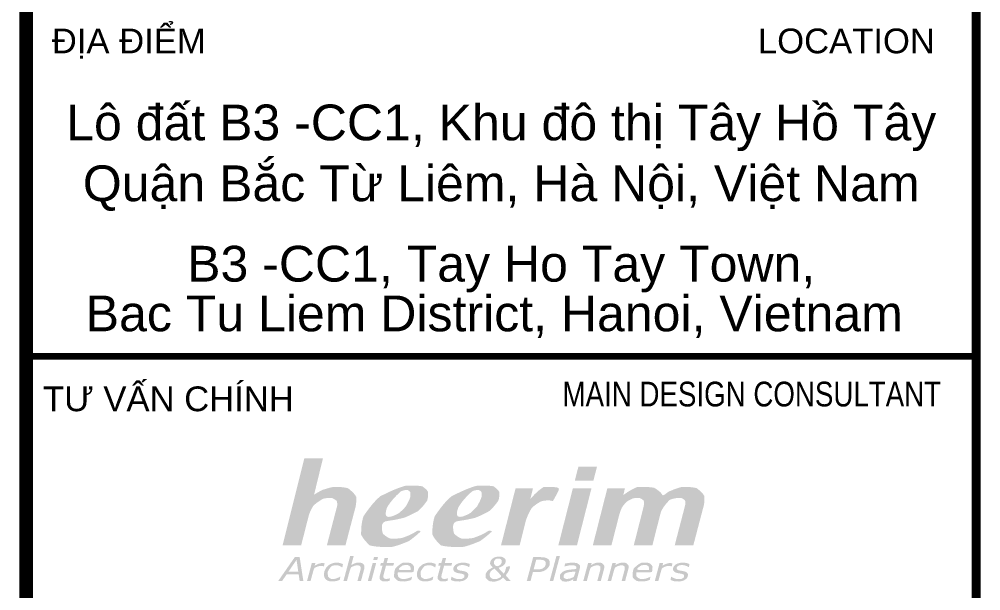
# Model space of a CAD drawing. Header units: millimetres. Extents: x -70 to 1, y -8 to 553.
# Drawn here: x -69.5 to 0.3, y 159.5 to 201 of the extents above; entities that cross this region are included whole.
import ezdxf
from ezdxf.enums import TextEntityAlignment as Align

# ---------------------------------------------------------------- set-up
doc = ezdxf.new("R2010")
doc.units = ezdxf.units.MM
doc.header["$MEASUREMENT"] = 0
for name, color, linetype in [('AA-BORD-TEXT', 3, 'Continuous'), ('TABLE', 9, 'Continuous'), ('vn_text', 1, 'Continuous')]:
    doc.layers.add(name, color=color, linetype=linetype)
doc.layers.add('Doul-form', color=8, linetype='Continuous', lineweight=13)
doc.styles.add('arial', font='arial.ttf')

# ---------------------------------------------------------------- blocks, each defined once
blk = doc.blocks.new('heerim logo')
at = {"layer": 'TABLE'}
h = blk.add_hatch(color=7, dxfattribs=at)
edge = h.paths.add_edge_path()
edge.add_spline(control_points=[(7.752, 12.985), (7.752, 12.985), (7.752, 12.985), (7.658, 12.636), (7.658, 12.636), (7.023, 10.218), (7.023, 10.218), (7.023, 10.218), (5.673, 10.218), (5.673, 10.218), (5.673, 10.218), (6.314, 12.683), (6.314, 12.683), (6.389, 12.949), (6.428, 13.12), (6.432, 13.197), (6.432, 13.336), (6.379, 13.449), (6.272, 13.534), (6.165, 13.618), (6.022, 13.66), (5.838, 13.66), (5.606, 13.66), (5.383, 13.595), (5.172, 13.466), (4.893, 13.294), (4.682, 13.081), (4.537, 12.831), (4.459, 12.695), (4.355, 12.37), (4.225, 11.859), (4.225, 11.859), (3.806, 10.218), (3.806, 10.218), (3.806, 10.218), (2.457, 10.218), (2.457, 10.218), (2.457, 10.218), (4.036, 16.535), (4.036, 16.535), (4.036, 16.535), (5.387, 16.535), (5.387, 16.535), (5.387, 16.535), (4.744, 13.898), (4.744, 13.898), (5.054, 14.095), (5.342, 14.238), (5.612, 14.325), (5.88, 14.414), (6.167, 14.459), (6.475, 14.459), (6.887, 14.459), (7.213, 14.36), (7.452, 14.167), (7.691, 13.975), (7.812, 13.719), (7.812, 13.406), (7.803, 13.242), (7.752, 12.985)], knot_values=[0, 0, 0, 0, 0.00005, 0.0001, 1, 1, 1, 2, 2, 2, 3, 3, 3, 4, 4, 4, 5, 5, 5, 6, 6, 6, 7, 7, 7, 8, 8, 8, 9, 9, 9, 10, 10, 10, 11, 11, 11, 12, 12, 12, 13, 13, 13, 14, 14, 14, 15, 15, 15, 16, 16, 16, 17, 17, 17, 18, 18, 18, 19, 19, 19, 19], degree=3, periodic=0)
h = blk.add_hatch(color=7, dxfattribs=at)
edge = h.paths.add_edge_path()
edge.add_spline(control_points=[(23.938, 15.934), (23.938, 15.934), (23.938, 15.934), (23.938, 15.934), (23.938, 15.934), (25.288, 15.934), (25.288, 15.934), (25.288, 15.934), (25.03, 14.917), (25.03, 14.917), (25.03, 14.917), (23.678, 14.917), (23.678, 14.917), (23.678, 14.917), (23.938, 15.934)], knot_values=[0, 0, 0, 0, 0.00005, 0.0001, 1, 1, 1, 2, 2, 2, 3, 3, 3, 4, 4, 4, 4], degree=3, periodic=0)
edge = h.paths.add_edge_path()
edge.add_spline(control_points=[(23.537, 14.358), (23.537, 14.358), (23.537, 14.358), (23.537, 14.358), (23.537, 14.358), (24.887, 14.358), (24.887, 14.358), (24.887, 14.358), (23.834, 10.218), (23.834, 10.218), (23.834, 10.218), (22.483, 10.218), (22.483, 10.218), (22.483, 10.218), (23.537, 14.358)], knot_values=[0, 0, 0, 0, 0.00005, 0.0001, 1, 1, 1, 2, 2, 2, 3, 3, 3, 4, 4, 4, 4], degree=3, periodic=0)
h = blk.add_hatch(color=90, dxfattribs=at)
edge = h.paths.add_edge_path(flags=16)
edge.add_spline(control_points=[(10.045, 12.977), (10.045, 12.977), (10.045, 12.977), (9.77, 12.214), (10.104, 12.254), (10.364, 12.31), (10.548, 12.379), (10.731, 12.449), (10.913, 12.561), (11.089, 12.715), (11.266, 12.869), (11.418, 13.064), (11.549, 13.3), (11.677, 13.534), (11.742, 13.753), (11.742, 13.958), (11.742, 14.045), (11.712, 14.114), (11.653, 14.162), (11.595, 14.213), (11.52, 14.238), (11.429, 14.238), (11.245, 14.238), (11.041, 14.133), (10.812, 13.925), (10.394, 13.545), (10.045, 12.977)], knot_values=[0, 0, 0, 0, 0.00005, 0.0001, 1, 1, 1, 2, 2, 2, 3, 3, 3, 4, 4, 4, 5, 5, 5, 6, 6, 6, 7, 7, 7, 8, 8, 8, 8], degree=3, periodic=0)
edge = h.paths.add_edge_path()
edge.add_spline(control_points=[(8.767, 10.216), (8.767, 10.216), (8.767, 10.216), (8.526, 10.464), (8.284, 10.715), (8.161, 11.001), (8.161, 11.329), (8.161, 11.841), (8.342, 12.351), (8.705, 12.864), (9.066, 13.377), (9.56, 13.786), (10.183, 14.094), (10.806, 14.403), (11.434, 14.557), (12.062, 14.557), (12.38, 14.557), (12.62, 14.495), (12.785, 14.37), (12.948, 14.246), (13.028, 14.088), (13.028, 13.898), (13.028, 13.67), (12.949, 13.449), (12.789, 13.233), (12.569, 12.939), (12.292, 12.704), (11.958, 12.525), (11.623, 12.344), (11.248, 12.209), (10.835, 12.114), (10.558, 12.053), (10.185, 12.005), (9.718, 11.974), (9.684, 11.771), (9.667, 11.604), (9.667, 11.473), (9.667, 11.238), (9.75, 11.05), (9.914, 10.909), (10.081, 10.768), (10.301, 10.698), (10.58, 10.698), (10.845, 10.698), (11.112, 10.745), (11.381, 10.839), (11.649, 10.934), (11.96, 11.099), (12.313, 11.335), (12.313, 11.335), (12.482, 11.218), (12.482, 11.218), (12.047, 10.811), (11.623, 10.521), (11.209, 10.35), (10.797, 10.176), (10.339, 10.089), (9.839, 10.089), (9.206, 10.089), (8.767, 10.216)], knot_values=[0, 0, 0, 0, 0.00005, 0.0001, 1, 1, 1, 2, 2, 2, 3, 3, 3, 4, 4, 4, 5, 5, 5, 6, 6, 6, 7, 7, 7, 8, 8, 8, 9, 9, 9, 10, 10, 10, 11, 11, 11, 12, 12, 12, 13, 13, 13, 14, 14, 14, 15, 15, 15, 16, 16, 16, 17, 17, 17, 18, 18, 18, 19, 19, 19, 19], degree=3, periodic=0)
h = blk.add_hatch(color=90, dxfattribs=at)
edge = h.paths.add_edge_path(flags=16)
edge.add_spline(control_points=[(15.219, 12.977), (15.219, 12.977), (15.219, 12.977), (14.941, 12.214), (15.274, 12.254), (15.535, 12.31), (15.72, 12.379), (15.904, 12.449), (16.085, 12.561), (16.261, 12.715), (16.438, 12.869), (16.592, 13.064), (16.72, 13.3), (16.85, 13.534), (16.914, 13.753), (16.914, 13.958), (16.914, 14.045), (16.886, 14.114), (16.826, 14.162), (16.766, 14.213), (16.692, 14.238), (16.6, 14.238), (16.418, 14.238), (16.214, 14.133), (15.984, 13.925), (15.567, 13.545), (15.219, 12.977)], knot_values=[0, 0, 0, 0, 0.00005, 0.0001, 1, 1, 1, 2, 2, 2, 3, 3, 3, 4, 4, 4, 5, 5, 5, 6, 6, 6, 7, 7, 7, 8, 8, 8, 8], degree=3, periodic=0)
edge = h.paths.add_edge_path()
edge.add_spline(control_points=[(13.94, 10.216), (13.94, 10.216), (13.94, 10.216), (13.698, 10.464), (13.455, 10.715), (13.333, 11.001), (13.333, 11.329), (13.333, 11.841), (13.515, 12.351), (13.877, 12.864), (14.238, 13.377), (14.731, 13.786), (15.355, 14.094), (15.978, 14.403), (16.605, 14.557), (17.234, 14.557), (17.553, 14.557), (17.793, 14.495), (17.956, 14.37), (18.119, 14.246), (18.2, 14.088), (18.2, 13.898), (18.2, 13.67), (18.121, 13.449), (17.962, 13.233), (17.741, 12.939), (17.464, 12.704), (17.13, 12.525), (16.796, 12.344), (16.42, 12.209), (16.008, 12.114), (15.73, 12.053), (15.356, 12.005), (14.89, 11.974), (14.856, 11.771), (14.838, 11.604), (14.838, 11.473), (14.838, 11.238), (14.922, 11.05), (15.087, 10.909), (15.252, 10.768), (15.473, 10.698), (15.751, 10.698), (16.018, 10.698), (16.284, 10.745), (16.553, 10.839), (16.82, 10.934), (17.131, 11.099), (17.485, 11.335), (17.485, 11.335), (17.655, 11.218), (17.655, 11.218), (17.218, 10.811), (16.793, 10.521), (16.381, 10.35), (15.967, 10.176), (15.511, 10.089), (15.01, 10.089), (14.378, 10.089), (13.94, 10.216)], knot_values=[0, 0, 0, 0, 0.00005, 0.0001, 1, 1, 1, 2, 2, 2, 3, 3, 3, 4, 4, 4, 5, 5, 5, 6, 6, 6, 7, 7, 7, 8, 8, 8, 9, 9, 9, 10, 10, 10, 11, 11, 11, 12, 12, 12, 13, 13, 13, 14, 14, 14, 15, 15, 15, 16, 16, 16, 17, 17, 17, 18, 18, 18, 19, 19, 19, 19], degree=3, periodic=0)
h = blk.add_hatch(color=7, dxfattribs=at)
edge = h.paths.add_edge_path()
edge.add_spline(control_points=[(19.375, 14.358), (19.375, 14.358), (19.375, 14.358), (19.375, 14.358), (19.375, 14.358), (20.638, 14.358), (20.638, 14.358), (20.638, 14.358), (20.443, 13.572), (20.443, 13.572), (20.916, 14.162), (21.426, 14.459), (21.977, 14.459), (22.172, 14.459), (22.381, 14.418), (22.604, 14.338), (22.604, 14.338), (22.083, 13.427), (22.083, 13.427), (21.958, 13.461), (21.828, 13.481), (21.688, 13.481), (21.453, 13.481), (21.214, 13.407), (20.973, 13.261), (20.73, 13.116), (20.541, 12.921), (20.404, 12.676), (20.268, 12.434), (20.133, 12.046), (19.999, 11.517), (19.999, 11.517), (19.672, 10.218), (19.672, 10.218), (19.672, 10.218), (18.319, 10.218), (18.319, 10.218), (18.319, 10.218), (19.375, 14.358)], knot_values=[0, 0, 0, 0, 0.00005, 0.0001, 1, 1, 1, 2, 2, 2, 3, 3, 3, 4, 4, 4, 5, 5, 5, 6, 6, 6, 7, 7, 7, 8, 8, 8, 9, 9, 9, 10, 10, 10, 11, 11, 11, 12, 12, 12, 12], degree=3, periodic=0)
h = blk.add_hatch(color=7, dxfattribs=at)
edge = h.paths.add_edge_path()
edge.add_spline(control_points=[(31.712, 13.242), (31.712, 13.242), (31.712, 13.242), (31.715, 13.283), (31.715, 13.4), (31.672, 13.491), (31.587, 13.559), (31.503, 13.628), (31.374, 13.66), (31.205, 13.66), (30.864, 13.66), (30.557, 13.512), (30.288, 13.219), (30.093, 13.007), (29.928, 12.635), (29.788, 12.098), (29.788, 12.098), (29.311, 10.218), (29.311, 10.218), (29.311, 10.218), (27.959, 10.218), (27.959, 10.218), (27.959, 10.218), (28.597, 12.724), (28.597, 12.724), (28.67, 13.013), (28.707, 13.199), (28.707, 13.285), (28.707, 13.395), (28.662, 13.486), (28.57, 13.555), (28.48, 13.625), (28.356, 13.66), (28.196, 13.66), (28.048, 13.66), (27.893, 13.623), (27.736, 13.551), (27.576, 13.478), (27.437, 13.377), (27.318, 13.249), (27.2, 13.121), (27.098, 12.957), (27.011, 12.758), (26.972, 12.663), (26.91, 12.453), (26.825, 12.121), (26.825, 12.121), (26.338, 10.218), (26.338, 10.218), (26.338, 10.218), (24.986, 10.218), (24.986, 10.218), (24.986, 10.218), (26.039, 14.358), (26.039, 14.358), (26.039, 14.358), (27.317, 14.358), (27.317, 14.358), (27.317, 14.358), (27.2, 13.864), (27.2, 13.864), (27.699, 14.26), (28.226, 14.459), (28.776, 14.459), (29.157, 14.459), (29.449, 14.393), (29.654, 14.264), (29.86, 14.133), (29.992, 13.955), (30.047, 13.726), (30.223, 13.933), (30.472, 14.106), (30.797, 14.248), (31.125, 14.388), (31.464, 14.459), (31.814, 14.459), (32.216, 14.459), (32.53, 14.367), (32.755, 14.191), (32.979, 14.012), (33.092, 13.777), (33.092, 13.484), (33.089, 13.342), (33.041, 13.094), (32.946, 12.745), (32.946, 12.745), (32.285, 10.218), (32.285, 10.218), (32.285, 10.218), (30.932, 10.218), (30.932, 10.218), (30.932, 10.218), (31.59, 12.745), (31.59, 12.745), (31.67, 13.06), (31.712, 13.242)], knot_values=[0, 0, 0, 0, 0.00005, 0.0001, 1, 1, 1, 2, 2, 2, 3, 3, 3, 4, 4, 4, 5, 5, 5, 6, 6, 6, 7, 7, 7, 8, 8, 8, 9, 9, 9, 10, 10, 10, 11, 11, 11, 12, 12, 12, 13, 13, 13, 14, 14, 14, 15, 15, 15, 16, 16, 16, 17, 17, 17, 18, 18, 18, 19, 19, 19, 20, 20, 20, 21, 21, 21, 22, 22, 22, 23, 23, 23, 24, 24, 24, 25, 25, 25, 26, 26, 26, 27, 27, 27, 28, 28, 28, 29, 29, 29, 30, 30, 30, 31, 31, 31, 31], degree=3, periodic=0)
h = blk.add_hatch(color=7, dxfattribs=at)
edge = h.paths.add_edge_path(flags=16)
edge.add_spline(control_points=[(3.597, 8.295), (3.597, 8.295), (3.597, 8.295), (3.597, 8.295), (3.597, 8.295), (3.47, 9.155), (3.47, 9.155), (3.47, 9.155), (2.88, 8.295), (2.88, 8.295), (2.88, 8.295), (3.597, 8.295)], knot_values=[0, 0, 0, 0, 0.00005, 0.0001, 1, 1, 1, 2, 2, 2, 3, 3, 3, 3], degree=3, periodic=0)
edge = h.paths.add_edge_path()
edge.add_spline(control_points=[(3.965, 7.616), (3.965, 7.616), (3.965, 7.616), (3.965, 7.616), (3.965, 7.616), (3.694, 7.616), (3.694, 7.616), (3.694, 7.616), (3.627, 8.103), (3.627, 8.103), (3.627, 8.103), (2.75, 8.103), (2.75, 8.103), (2.75, 8.103), (2.419, 7.616), (2.419, 7.616), (2.419, 7.616), (2.134, 7.616), (2.134, 7.616), (2.134, 7.616), (3.341, 9.355), (3.341, 9.355), (3.341, 9.355), (3.697, 9.355), (3.697, 9.355), (3.697, 9.355), (3.965, 7.616)], knot_values=[0, 0, 0, 0, 0.00005, 0.0001, 1, 1, 1, 2, 2, 2, 3, 3, 3, 4, 4, 4, 5, 5, 5, 6, 6, 6, 7, 7, 7, 8, 8, 8, 8], degree=3, periodic=0)
h = blk.add_hatch(color=7, dxfattribs=at)
edge = h.paths.add_edge_path()
edge.add_spline(control_points=[(7.13, 7.616), (7.13, 7.616), (7.13, 7.616), (7.13, 7.616), (7.13, 7.616), (6.874, 7.616), (6.874, 7.616), (6.874, 7.616), (7.363, 9.434), (7.363, 9.434), (7.363, 9.434), (7.62, 9.434), (7.62, 9.434), (7.62, 9.434), (7.443, 8.778), (7.443, 8.778), (7.54, 8.837), (7.631, 8.88), (7.717, 8.913), (7.801, 8.944), (7.889, 8.958), (7.979, 8.958), (8.111, 8.958), (8.215, 8.931), (8.289, 8.874), (8.364, 8.816), (8.4, 8.732), (8.4, 8.625), (8.4, 8.606), (8.398, 8.581), (8.393, 8.549), (8.389, 8.517), (8.384, 8.49), (8.377, 8.465), (8.377, 8.465), (8.148, 7.616), (8.148, 7.616), (8.148, 7.616), (7.891, 7.616), (7.891, 7.616), (7.891, 7.616), (8.093, 8.362), (8.093, 8.362), (8.104, 8.404), (8.111, 8.438), (8.118, 8.47), (8.124, 8.499), (8.127, 8.531), (8.127, 8.561), (8.127, 8.627), (8.107, 8.677), (8.069, 8.71), (8.031, 8.743), (7.964, 8.758), (7.866, 8.758), (7.796, 8.758), (7.72, 8.743), (7.636, 8.711), (7.553, 8.678), (7.472, 8.638), (7.393, 8.592), (7.393, 8.592), (7.13, 7.616)], knot_values=[0, 0, 0, 0, 0.00005, 0.0001, 1, 1, 1, 2, 2, 2, 3, 3, 3, 4, 4, 4, 5, 5, 5, 6, 6, 6, 7, 7, 7, 8, 8, 8, 9, 9, 9, 10, 10, 10, 11, 11, 11, 12, 12, 12, 13, 13, 13, 14, 14, 14, 15, 15, 15, 16, 16, 16, 17, 17, 17, 18, 18, 18, 19, 19, 19, 20, 20, 20, 20], degree=3, periodic=0)
h = blk.add_hatch(color=7, dxfattribs=at)
edge = h.paths.add_edge_path()
edge.add_spline(control_points=[(9.389, 9.367), (9.389, 9.367), (9.389, 9.367), (9.389, 9.367), (9.389, 9.367), (9.327, 9.139), (9.327, 9.139), (9.327, 9.139), (9.037, 9.139), (9.037, 9.139), (9.037, 9.139), (9.098, 9.367), (9.098, 9.367), (9.098, 9.367), (9.389, 9.367)], knot_values=[0, 0, 0, 0, 0.00005, 0.0001, 1, 1, 1, 2, 2, 2, 3, 3, 3, 4, 4, 4, 4], degree=3, periodic=0)
edge = h.paths.add_edge_path()
edge.add_spline(control_points=[(9.25, 8.921), (9.25, 8.921), (9.25, 8.921), (9.25, 8.921), (9.25, 8.921), (8.899, 7.616), (8.899, 7.616), (8.899, 7.616), (8.643, 7.616), (8.643, 7.616), (8.643, 7.616), (8.995, 8.921), (8.995, 8.921), (8.995, 8.921), (9.25, 8.921)], knot_values=[0, 0, 0, 0, 0.00005, 0.0001, 1, 1, 1, 2, 2, 2, 3, 3, 3, 4, 4, 4, 4], degree=3, periodic=0)
h = blk.add_hatch(color=7, dxfattribs=at)
edge = h.paths.add_edge_path()
edge.add_spline(control_points=[(9.971, 8.747), (9.971, 8.747), (9.971, 8.747), (9.971, 8.747), (9.971, 8.747), (9.811, 8.145), (9.811, 8.145), (9.802, 8.113), (9.794, 8.079), (9.786, 8.04), (9.779, 8), (9.775, 7.969), (9.775, 7.946), (9.775, 7.887), (9.792, 7.847), (9.826, 7.818), (9.859, 7.79), (9.921, 7.777), (10.011, 7.777), (10.048, 7.777), (10.092, 7.781), (10.143, 7.792), (10.195, 7.801), (10.23, 7.81), (10.248, 7.816), (10.248, 7.816), (10.26, 7.816), (10.26, 7.816), (10.26, 7.816), (10.213, 7.629), (10.213, 7.629), (10.163, 7.618), (10.108, 7.61), (10.051, 7.604), (9.994, 7.595), (9.943, 7.592), (9.898, 7.592), (9.773, 7.592), (9.677, 7.616), (9.608, 7.663), (9.54, 7.71), (9.507, 7.784), (9.507, 7.887), (9.507, 7.912), (9.507, 7.937), (9.512, 7.962), (9.515, 7.987), (9.521, 8.014), (9.528, 8.045), (9.528, 8.045), (9.718, 8.747), (9.718, 8.747), (9.718, 8.747), (9.546, 8.747), (9.546, 8.747), (9.546, 8.747), (9.592, 8.921), (9.592, 8.921), (9.592, 8.921), (9.766, 8.921), (9.766, 8.921), (9.766, 8.921), (9.866, 9.296), (9.866, 9.296), (9.866, 9.296), (10.119, 9.296), (10.119, 9.296), (10.119, 9.296), (10.018, 8.921), (10.018, 8.921), (10.018, 8.921), (10.548, 8.921), (10.548, 8.921), (10.548, 8.921), (10.502, 8.747), (10.502, 8.747), (10.502, 8.747), (9.971, 8.747)], knot_values=[0, 0, 0, 0, 0.00005, 0.0001, 1, 1, 1, 2, 2, 2, 3, 3, 3, 4, 4, 4, 5, 5, 5, 6, 6, 6, 7, 7, 7, 8, 8, 8, 9, 9, 9, 10, 10, 10, 11, 11, 11, 12, 12, 12, 13, 13, 13, 14, 14, 14, 15, 15, 15, 16, 16, 16, 17, 17, 17, 18, 18, 18, 19, 19, 19, 20, 20, 20, 21, 21, 21, 22, 22, 22, 23, 23, 23, 24, 24, 24, 25, 25, 25, 25], degree=3, periodic=0)
h = blk.add_hatch(color=7, dxfattribs=at)
edge = h.paths.add_edge_path()
edge.add_spline(control_points=[(14.188, 8.747), (14.188, 8.747), (14.188, 8.747), (14.188, 8.747), (14.188, 8.747), (14.027, 8.145), (14.027, 8.145), (14.017, 8.113), (14.009, 8.079), (14.002, 8.04), (13.994, 8), (13.991, 7.969), (13.991, 7.946), (13.991, 7.887), (14.008, 7.847), (14.042, 7.818), (14.075, 7.79), (14.137, 7.777), (14.228, 7.777), (14.265, 7.777), (14.309, 7.781), (14.36, 7.792), (14.411, 7.801), (14.446, 7.81), (14.463, 7.816), (14.463, 7.816), (14.477, 7.816), (14.477, 7.816), (14.477, 7.816), (14.43, 7.629), (14.43, 7.629), (14.379, 7.618), (14.324, 7.61), (14.267, 7.604), (14.209, 7.595), (14.159, 7.592), (14.114, 7.592), (13.989, 7.592), (13.892, 7.616), (13.824, 7.663), (13.756, 7.71), (13.722, 7.784), (13.722, 7.887), (13.722, 7.912), (13.724, 7.937), (13.728, 7.962), (13.732, 7.987), (13.738, 8.014), (13.745, 8.045), (13.745, 8.045), (13.934, 8.747), (13.934, 8.747), (13.934, 8.747), (13.761, 8.747), (13.761, 8.747), (13.761, 8.747), (13.807, 8.921), (13.807, 8.921), (13.807, 8.921), (13.981, 8.921), (13.981, 8.921), (13.981, 8.921), (14.081, 9.296), (14.081, 9.296), (14.081, 9.296), (14.335, 9.296), (14.335, 9.296), (14.335, 9.296), (14.235, 8.921), (14.235, 8.921), (14.235, 8.921), (14.764, 8.921), (14.764, 8.921), (14.764, 8.921), (14.718, 8.747), (14.718, 8.747), (14.718, 8.747), (14.188, 8.747)], knot_values=[0, 0, 0, 0, 0.00005, 0.0001, 1, 1, 1, 2, 2, 2, 3, 3, 3, 4, 4, 4, 5, 5, 5, 6, 6, 6, 7, 7, 7, 8, 8, 8, 9, 9, 9, 10, 10, 10, 11, 11, 11, 12, 12, 12, 13, 13, 13, 14, 14, 14, 15, 15, 15, 16, 16, 16, 17, 17, 17, 18, 18, 18, 19, 19, 19, 20, 20, 20, 21, 21, 21, 22, 22, 22, 23, 23, 23, 24, 24, 24, 25, 25, 25, 25], degree=3, periodic=0)
h = blk.add_hatch(color=7, dxfattribs=at)
edge = h.paths.add_edge_path(flags=16)
edge.add_spline(control_points=[(18.374, 9.018), (18.374, 9.018), (18.374, 9.018), (18.374, 9.058), (18.374, 9.118), (18.35, 9.166), (18.302, 9.202), (18.254, 9.238), (18.198, 9.257), (18.135, 9.257), (18.037, 9.257), (17.957, 9.226), (17.895, 9.166), (17.834, 9.108), (17.803, 9.037), (17.803, 8.955), (17.803, 8.913), (17.817, 8.869), (17.846, 8.825), (17.875, 8.783), (17.928, 8.732), (18.003, 8.679), (18.077, 8.697), (18.139, 8.72), (18.187, 8.747), (18.235, 8.773), (18.273, 8.805), (18.301, 8.841), (18.326, 8.874), (18.345, 8.907), (18.356, 8.944), (18.368, 8.98), (18.374, 9.018)], knot_values=[0, 0, 0, 0, 0.00005, 0.0001, 1, 1, 1, 2, 2, 2, 3, 3, 3, 4, 4, 4, 5, 5, 5, 6, 6, 6, 7, 7, 7, 8, 8, 8, 9, 9, 9, 10, 10, 10, 10], degree=3, periodic=0)
edge = h.paths.add_edge_path(flags=16)
edge.add_spline(control_points=[(17.529, 7.906), (17.529, 7.906), (17.529, 7.906), (17.593, 7.85), (17.656, 7.792), (17.748, 7.764), (17.868, 7.764), (17.956, 7.764), (18.043, 7.781), (18.127, 7.816), (18.213, 7.853), (18.294, 7.908), (18.37, 7.98), (18.37, 7.98), (17.849, 8.521), (17.849, 8.521), (17.825, 8.513), (17.79, 8.493), (17.744, 8.465), (17.697, 8.438), (17.658, 8.41), (17.628, 8.382), (17.592, 8.347), (17.561, 8.304), (17.535, 8.252), (17.509, 8.201), (17.497, 8.143), (17.497, 8.079), (17.497, 7.983), (17.529, 7.906)], knot_values=[0, 0, 0, 0, 0.00005, 0.0001, 1, 1, 1, 2, 2, 2, 3, 3, 3, 4, 4, 4, 5, 5, 5, 6, 6, 6, 7, 7, 7, 8, 8, 8, 9, 9, 9, 9], degree=3, periodic=0)
edge = h.paths.add_edge_path()
edge.add_spline(control_points=[(17.528, 8.86), (17.528, 8.86), (17.528, 8.86), (17.528, 8.922), (17.528, 8.98), (17.541, 9.035), (17.567, 9.087), (17.594, 9.139), (17.634, 9.19), (17.693, 9.24), (17.747, 9.284), (17.816, 9.321), (17.898, 9.349), (17.982, 9.379), (18.076, 9.393), (18.18, 9.393), (18.324, 9.393), (18.438, 9.363), (18.525, 9.302), (18.612, 9.242), (18.655, 9.164), (18.655, 9.067), (18.655, 9.035), (18.647, 8.995), (18.633, 8.948), (18.617, 8.901), (18.59, 8.858), (18.552, 8.815), (18.51, 8.768), (18.453, 8.724), (18.383, 8.684), (18.312, 8.644), (18.217, 8.61), (18.099, 8.583), (18.099, 8.583), (18.518, 8.154), (18.518, 8.154), (18.563, 8.22), (18.601, 8.297), (18.63, 8.391), (18.659, 8.483), (18.684, 8.579), (18.705, 8.678), (18.705, 8.678), (18.979, 8.678), (18.979, 8.678), (18.979, 8.678), (18.952, 8.567), (18.952, 8.567), (18.93, 8.477), (18.894, 8.388), (18.84, 8.297), (18.789, 8.206), (18.722, 8.117), (18.64, 8.03), (18.64, 8.03), (19.041, 7.616), (19.041, 7.616), (19.041, 7.616), (18.723, 7.616), (18.723, 7.616), (18.723, 7.616), (18.474, 7.876), (18.474, 7.876), (18.353, 7.769), (18.235, 7.692), (18.118, 7.646), (18.002, 7.604), (17.883, 7.579), (17.76, 7.579), (17.595, 7.579), (17.461, 7.618), (17.356, 7.697), (17.253, 7.774), (17.2, 7.874), (17.2, 7.999), (17.2, 8.08), (17.216, 8.151), (17.249, 8.215), (17.28, 8.278), (17.323, 8.335), (17.376, 8.388), (17.428, 8.435), (17.485, 8.479), (17.551, 8.514), (17.617, 8.552), (17.68, 8.581), (17.741, 8.609), (17.682, 8.651), (17.632, 8.697), (17.59, 8.751), (17.549, 8.802), (17.528, 8.86)], knot_values=[0, 0, 0, 0, 0.00005, 0.0001, 1, 1, 1, 2, 2, 2, 3, 3, 3, 4, 4, 4, 5, 5, 5, 6, 6, 6, 7, 7, 7, 8, 8, 8, 9, 9, 9, 10, 10, 10, 11, 11, 11, 12, 12, 12, 13, 13, 13, 14, 14, 14, 15, 15, 15, 16, 16, 16, 17, 17, 17, 18, 18, 18, 19, 19, 19, 20, 20, 20, 21, 21, 21, 22, 22, 22, 23, 23, 23, 24, 24, 24, 25, 25, 25, 26, 26, 26, 27, 27, 27, 28, 28, 28, 29, 29, 29, 30, 30, 30, 30], degree=3, periodic=0)
h = blk.add_hatch(color=7, dxfattribs=at)
edge = h.paths.add_edge_path(flags=16)
edge.add_spline(control_points=[(20.928, 8.46), (20.928, 8.46), (20.928, 8.46), (20.928, 8.46), (21.036, 8.46), (21.128, 8.468), (21.199, 8.485), (21.271, 8.503), (21.334, 8.53), (21.386, 8.567), (21.448, 8.61), (21.494, 8.66), (21.524, 8.716), (21.555, 8.771), (21.57, 8.831), (21.57, 8.899), (21.57, 8.938), (21.561, 8.974), (21.547, 9.009), (21.531, 9.043), (21.507, 9.07), (21.474, 9.094), (21.435, 9.118), (21.389, 9.136), (21.336, 9.148), (21.282, 9.159), (21.213, 9.166), (21.128, 9.166), (21.128, 9.166), (20.875, 9.166), (20.875, 9.166), (20.875, 9.166), (20.686, 8.46), (20.686, 8.46), (20.686, 8.46), (20.928, 8.46)], knot_values=[0, 0, 0, 0, 0.00005, 0.0001, 1, 1, 1, 2, 2, 2, 3, 3, 3, 4, 4, 4, 5, 5, 5, 6, 6, 6, 7, 7, 7, 8, 8, 8, 9, 9, 9, 10, 10, 10, 11, 11, 11, 11], degree=3, periodic=0)
edge = h.paths.add_edge_path()
edge.add_spline(control_points=[(20.459, 7.616), (20.459, 7.616), (20.459, 7.616), (20.459, 7.616), (20.459, 7.616), (20.187, 7.616), (20.187, 7.616), (20.187, 7.616), (20.654, 9.355), (20.654, 9.355), (20.654, 9.355), (21.19, 9.355), (21.19, 9.355), (21.313, 9.355), (21.415, 9.347), (21.496, 9.327), (21.577, 9.309), (21.643, 9.281), (21.695, 9.247), (21.748, 9.211), (21.79, 9.17), (21.817, 9.118), (21.845, 9.069), (21.859, 9.009), (21.859, 8.938), (21.859, 8.843), (21.836, 8.753), (21.788, 8.667), (21.74, 8.581), (21.671, 8.509), (21.584, 8.445), (21.499, 8.388), (21.407, 8.343), (21.304, 8.312), (21.199, 8.284), (21.076, 8.268), (20.931, 8.268), (20.931, 8.268), (20.635, 8.268), (20.635, 8.268), (20.635, 8.268), (20.459, 7.616)], knot_values=[0, 0, 0, 0, 0.00005, 0.0001, 1, 1, 1, 2, 2, 2, 3, 3, 3, 4, 4, 4, 5, 5, 5, 6, 6, 6, 7, 7, 7, 8, 8, 8, 9, 9, 9, 10, 10, 10, 11, 11, 11, 12, 12, 12, 13, 13, 13, 13], degree=3, periodic=0)
blk.add_hatch(color=7, dxfattribs=at).paths.add_polyline_path([(22.596, 9.434), (22.107, 7.616), (21.852, 7.616), (22.34, 9.434)])
h = blk.add_hatch(color=7, dxfattribs=at)
edge = h.paths.add_edge_path()
edge.add_spline(control_points=[(5.257, 8.921), (5.257, 8.921), (5.257, 8.921), (5.334, 8.921), (5.379, 8.921), (5.411, 8.921), (5.431, 8.918), (5.451, 8.917), (5.48, 8.913), (5.518, 8.907), (5.518, 8.907), (5.459, 8.69), (5.459, 8.69), (5.459, 8.69), (5.446, 8.69), (5.446, 8.69), (5.409, 8.697), (5.376, 8.704), (5.344, 8.707), (5.313, 8.712), (5.275, 8.712), (5.231, 8.712), (5.145, 8.712), (5.062, 8.696), (4.977, 8.663), (4.893, 8.63), (4.813, 8.59), (4.735, 8.543), (4.735, 8.543), (4.487, 7.616), (4.487, 7.616), (4.487, 7.616), (4.229, 7.616), (4.229, 7.616), (4.229, 7.616), (4.577, 8.921), (4.577, 8.921), (4.577, 8.921), (4.836, 8.921), (4.836, 8.921), (4.836, 8.921), (4.785, 8.73), (4.785, 8.73), (4.905, 8.801), (5.008, 8.852), (5.092, 8.879), (5.176, 8.907), (5.257, 8.921)], knot_values=[0, 0, 0, 0, 0.00005, 0.0001, 1, 1, 1, 2, 2, 2, 3, 3, 3, 4, 4, 4, 5, 5, 5, 6, 6, 6, 7, 7, 7, 8, 8, 8, 9, 9, 9, 10, 10, 10, 11, 11, 11, 12, 12, 12, 13, 13, 13, 14, 14, 14, 15, 15, 15, 15], degree=3, periodic=0)
h = blk.add_hatch(color=7, dxfattribs=at)
edge = h.paths.add_edge_path()
edge.add_spline(control_points=[(6.256, 8.953), (6.256, 8.953), (6.256, 8.953), (6.391, 8.953), (6.479, 8.953), (6.563, 8.942), (6.642, 8.921), (6.72, 8.9), (6.788, 8.875), (6.849, 8.846), (6.849, 8.846), (6.794, 8.61), (6.794, 8.61), (6.794, 8.61), (6.778, 8.61), (6.778, 8.61), (6.761, 8.623), (6.738, 8.639), (6.71, 8.658), (6.683, 8.677), (6.652, 8.694), (6.614, 8.711), (6.577, 8.727), (6.536, 8.742), (6.491, 8.752), (6.445, 8.763), (6.393, 8.77), (6.334, 8.77), (6.16, 8.77), (6.016, 8.705), (5.904, 8.579), (5.793, 8.45), (5.738, 8.296), (5.738, 8.113), (5.738, 8.004), (5.771, 7.92), (5.837, 7.861), (5.903, 7.801), (5.996, 7.774), (6.117, 7.774), (6.175, 7.774), (6.232, 7.78), (6.289, 7.794), (6.346, 7.808), (6.394, 7.824), (6.435, 7.84), (6.479, 7.857), (6.52, 7.877), (6.558, 7.896), (6.596, 7.917), (6.624, 7.932), (6.641, 7.941), (6.641, 7.941), (6.656, 7.941), (6.656, 7.941), (6.656, 7.941), (6.602, 7.702), (6.602, 7.702), (6.523, 7.67), (6.44, 7.645), (6.351, 7.623), (6.263, 7.602), (6.174, 7.59), (6.083, 7.59), (5.987, 7.59), (5.903, 7.599), (5.829, 7.617), (5.755, 7.637), (5.689, 7.669), (5.634, 7.711), (5.581, 7.751), (5.539, 7.801), (5.511, 7.863), (5.481, 7.924), (5.467, 7.996), (5.467, 8.079), (5.467, 8.201), (5.489, 8.315), (5.534, 8.42), (5.578, 8.526), (5.641, 8.62), (5.722, 8.7), (5.802, 8.777), (5.899, 8.839), (6.015, 8.884), (6.131, 8.93), (6.256, 8.953)], knot_values=[0, 0, 0, 0, 0.00005, 0.0001, 1, 1, 1, 2, 2, 2, 3, 3, 3, 4, 4, 4, 5, 5, 5, 6, 6, 6, 7, 7, 7, 8, 8, 8, 9, 9, 9, 10, 10, 10, 11, 11, 11, 12, 12, 12, 13, 13, 13, 14, 14, 14, 15, 15, 15, 16, 16, 16, 17, 17, 17, 18, 18, 18, 19, 19, 19, 20, 20, 20, 21, 21, 21, 22, 22, 22, 23, 23, 23, 24, 24, 24, 25, 25, 25, 26, 26, 26, 27, 27, 27, 28, 28, 28, 28], degree=3, periodic=0)
h = blk.add_hatch(color=7, dxfattribs=at)
edge = h.paths.add_edge_path(flags=16)
edge.add_spline(control_points=[(11.749, 8.456), (11.749, 8.456), (11.749, 8.456), (11.75, 8.47), (11.753, 8.485), (11.753, 8.503), (11.753, 8.52), (11.753, 8.604), (11.727, 8.667), (11.674, 8.715), (11.62, 8.762), (11.535, 8.785), (11.417, 8.785), (11.288, 8.785), (11.173, 8.75), (11.073, 8.682), (10.973, 8.614), (10.906, 8.525), (10.869, 8.414), (10.869, 8.414), (11.742, 8.414), (11.742, 8.414), (11.746, 8.435), (11.749, 8.456)], knot_values=[0, 0, 0, 0, 0.00005, 0.0001, 1, 1, 1, 2, 2, 2, 3, 3, 3, 4, 4, 4, 5, 5, 5, 6, 6, 6, 7, 7, 7, 7], degree=3, periodic=0)
edge = h.paths.add_edge_path()
edge.add_spline(control_points=[(11.77, 7.89), (11.77, 7.89), (11.77, 7.89), (11.842, 7.932), (11.842, 7.932), (11.857, 7.932), (11.857, 7.932), (11.857, 7.932), (11.8, 7.697), (11.8, 7.697), (11.756, 7.682), (11.715, 7.669), (11.679, 7.656), (11.642, 7.646), (11.596, 7.634), (11.54, 7.623), (11.483, 7.611), (11.434, 7.602), (11.39, 7.595), (11.347, 7.59), (11.292, 7.586), (11.227, 7.586), (11.016, 7.586), (10.851, 7.629), (10.731, 7.714), (10.612, 7.797), (10.553, 7.922), (10.553, 8.085), (10.553, 8.327), (10.64, 8.531), (10.817, 8.702), (10.992, 8.874), (11.21, 8.958), (11.469, 8.958), (11.642, 8.958), (11.774, 8.922), (11.865, 8.848), (11.958, 8.775), (12.003, 8.672), (12.003, 8.538), (12.003, 8.514), (11.999, 8.479), (11.992, 8.427), (11.984, 8.376), (11.972, 8.317), (11.954, 8.251), (11.954, 8.251), (10.833, 8.251), (10.833, 8.251), (10.827, 8.228), (10.823, 8.206), (10.821, 8.185), (10.819, 8.162), (10.818, 8.142), (10.818, 8.123), (10.818, 8.014), (10.857, 7.927), (10.935, 7.866), (11.013, 7.801), (11.124, 7.771), (11.267, 7.771), (11.367, 7.771), (11.469, 7.788), (11.575, 7.82), (11.681, 7.853), (11.77, 7.89)], knot_values=[0, 0, 0, 0, 0.00005, 0.0001, 1, 1, 1, 2, 2, 2, 3, 3, 3, 4, 4, 4, 5, 5, 5, 6, 6, 6, 7, 7, 7, 8, 8, 8, 9, 9, 9, 10, 10, 10, 11, 11, 11, 12, 12, 12, 13, 13, 13, 14, 14, 14, 15, 15, 15, 16, 16, 16, 17, 17, 17, 18, 18, 18, 19, 19, 19, 20, 20, 20, 21, 21, 21, 21], degree=3, periodic=0)
h = blk.add_hatch(color=7, dxfattribs=at)
edge = h.paths.add_edge_path()
edge.add_spline(control_points=[(13.005, 8.953), (13.005, 8.953), (13.005, 8.953), (13.138, 8.953), (13.227, 8.953), (13.312, 8.942), (13.39, 8.921), (13.468, 8.9), (13.537, 8.875), (13.598, 8.846), (13.598, 8.846), (13.541, 8.61), (13.541, 8.61), (13.541, 8.61), (13.527, 8.61), (13.527, 8.61), (13.509, 8.623), (13.486, 8.639), (13.458, 8.658), (13.431, 8.677), (13.399, 8.694), (13.362, 8.711), (13.325, 8.727), (13.283, 8.742), (13.238, 8.752), (13.192, 8.763), (13.141, 8.77), (13.083, 8.77), (12.908, 8.77), (12.764, 8.705), (12.653, 8.579), (12.542, 8.45), (12.486, 8.296), (12.486, 8.113), (12.486, 8.004), (12.519, 7.92), (12.585, 7.861), (12.65, 7.801), (12.744, 7.774), (12.865, 7.774), (12.923, 7.774), (12.981, 7.78), (13.037, 7.794), (13.093, 7.808), (13.142, 7.824), (13.182, 7.84), (13.227, 7.857), (13.268, 7.877), (13.306, 7.896), (13.344, 7.917), (13.371, 7.932), (13.389, 7.941), (13.389, 7.941), (13.403, 7.941), (13.403, 7.941), (13.403, 7.941), (13.349, 7.702), (13.349, 7.702), (13.271, 7.67), (13.187, 7.645), (13.1, 7.623), (13.011, 7.602), (12.922, 7.59), (12.831, 7.59), (12.735, 7.59), (12.649, 7.599), (12.576, 7.617), (12.502, 7.637), (12.438, 7.669), (12.382, 7.711), (12.329, 7.751), (12.287, 7.801), (12.259, 7.863), (12.229, 7.924), (12.215, 7.996), (12.215, 8.079), (12.215, 8.201), (12.237, 8.315), (12.281, 8.42), (12.326, 8.526), (12.389, 8.62), (12.471, 8.7), (12.549, 8.777), (12.647, 8.839), (12.763, 8.884), (12.879, 8.93), (13.005, 8.953)], knot_values=[0, 0, 0, 0, 0.00005, 0.0001, 1, 1, 1, 2, 2, 2, 3, 3, 3, 4, 4, 4, 5, 5, 5, 6, 6, 6, 7, 7, 7, 8, 8, 8, 9, 9, 9, 10, 10, 10, 11, 11, 11, 12, 12, 12, 13, 13, 13, 14, 14, 14, 15, 15, 15, 16, 16, 16, 17, 17, 17, 18, 18, 18, 19, 19, 19, 20, 20, 20, 21, 21, 21, 22, 22, 22, 23, 23, 23, 24, 24, 24, 25, 25, 25, 26, 26, 26, 27, 27, 27, 28, 28, 28, 28], degree=3, periodic=0)
h = blk.add_hatch(color=7, dxfattribs=at)
edge = h.paths.add_edge_path()
edge.add_spline(control_points=[(15.263, 8.404), (15.263, 8.404), (15.263, 8.404), (15.335, 8.389), (15.379, 8.378), (15.426, 8.37), (15.475, 8.362), (15.524, 8.354), (15.572, 8.345), (15.617, 8.335), (15.722, 8.312), (15.801, 8.278), (15.854, 8.231), (15.909, 8.183), (15.935, 8.123), (15.935, 8.051), (15.935, 7.992), (15.919, 7.932), (15.885, 7.876), (15.853, 7.819), (15.804, 7.769), (15.741, 7.727), (15.677, 7.683), (15.599, 7.648), (15.507, 7.625), (15.415, 7.598), (15.312, 7.586), (15.197, 7.586), (15.084, 7.586), (14.982, 7.598), (14.892, 7.623), (14.804, 7.646), (14.728, 7.672), (14.668, 7.702), (14.668, 7.702), (14.726, 7.936), (14.726, 7.936), (14.726, 7.936), (14.739, 7.936), (14.739, 7.936), (14.758, 7.921), (14.784, 7.904), (14.813, 7.884), (14.844, 7.866), (14.883, 7.847), (14.931, 7.827), (14.973, 7.809), (15.022, 7.793), (15.076, 7.78), (15.131, 7.768), (15.191, 7.761), (15.253, 7.761), (15.382, 7.761), (15.482, 7.781), (15.555, 7.823), (15.628, 7.863), (15.663, 7.922), (15.663, 8.003), (15.663, 8.043), (15.645, 8.075), (15.608, 8.099), (15.571, 8.12), (15.517, 8.139), (15.447, 8.152), (15.411, 8.159), (15.368, 8.168), (15.319, 8.175), (15.269, 8.185), (15.22, 8.193), (15.168, 8.206), (15.061, 8.231), (14.983, 8.268), (14.932, 8.317), (14.881, 8.366), (14.856, 8.426), (14.856, 8.495), (14.856, 8.556), (14.872, 8.612), (14.902, 8.665), (14.933, 8.718), (14.979, 8.767), (15.04, 8.811), (15.098, 8.853), (15.173, 8.888), (15.263, 8.914), (15.352, 8.939), (15.452, 8.953), (15.563, 8.953), (15.653, 8.953), (15.744, 8.944), (15.835, 8.925), (15.926, 8.904), (15.999, 8.88), (16.058, 8.852), (16.058, 8.852), (16.002, 8.628), (16.002, 8.628), (16.002, 8.628), (15.989, 8.628), (15.989, 8.628), (15.974, 8.638), (15.952, 8.652), (15.922, 8.669), (15.893, 8.686), (15.854, 8.705), (15.81, 8.722), (15.771, 8.737), (15.725, 8.751), (15.672, 8.763), (15.619, 8.773), (15.565, 8.778), (15.508, 8.778), (15.394, 8.778), (15.303, 8.757), (15.231, 8.716), (15.16, 8.675), (15.124, 8.617), (15.124, 8.548), (15.124, 8.507), (15.141, 8.475), (15.176, 8.45), (15.211, 8.422), (15.263, 8.404)], knot_values=[0, 0, 0, 0, 0.00005, 0.0001, 1, 1, 1, 2, 2, 2, 3, 3, 3, 4, 4, 4, 5, 5, 5, 6, 6, 6, 7, 7, 7, 8, 8, 8, 9, 9, 9, 10, 10, 10, 11, 11, 11, 12, 12, 12, 13, 13, 13, 14, 14, 14, 15, 15, 15, 16, 16, 16, 17, 17, 17, 18, 18, 18, 19, 19, 19, 20, 20, 20, 21, 21, 21, 22, 22, 22, 23, 23, 23, 24, 24, 24, 25, 25, 25, 26, 26, 26, 27, 27, 27, 28, 28, 28, 29, 29, 29, 30, 30, 30, 31, 31, 31, 32, 32, 32, 33, 33, 33, 34, 34, 34, 35, 35, 35, 36, 36, 36, 37, 37, 37, 38, 38, 38, 39, 39, 39, 40, 40, 40, 40], degree=3, periodic=0)
h = blk.add_hatch(color=7, dxfattribs=at)
edge = h.paths.add_edge_path(flags=16)
edge.add_spline(control_points=[(23.043, 7.777), (23.043, 7.777), (23.043, 7.777), (23.137, 7.777), (23.219, 7.777), (23.303, 7.792), (23.388, 7.824), (23.474, 7.855), (23.554, 7.894), (23.628, 7.937), (23.628, 7.937), (23.728, 8.304), (23.728, 8.304), (23.589, 8.299), (23.464, 8.289), (23.356, 8.276), (23.249, 8.262), (23.158, 8.243), (23.088, 8.217), (23.014, 8.192), (22.959, 8.158), (22.92, 8.113), (22.882, 8.069), (22.864, 8.014), (22.864, 7.95), (22.864, 7.894), (22.886, 7.85), (22.93, 7.82), (22.975, 7.792), (23.043, 7.777)], knot_values=[0, 0, 0, 0, 0.00005, 0.0001, 1, 1, 1, 2, 2, 2, 3, 3, 3, 4, 4, 4, 5, 5, 5, 6, 6, 6, 7, 7, 7, 8, 8, 8, 9, 9, 9, 9], degree=3, periodic=0)
edge = h.paths.add_edge_path()
edge.add_spline(control_points=[(23.587, 8.474), (23.587, 8.474), (23.587, 8.474), (23.772, 8.479), (23.778, 8.499), (23.782, 8.52), (23.786, 8.536), (23.791, 8.552), (23.793, 8.568), (23.793, 8.586), (23.793, 8.622), (23.785, 8.653), (23.768, 8.676), (23.749, 8.7), (23.725, 8.718), (23.694, 8.732), (23.661, 8.747), (23.625, 8.755), (23.582, 8.762), (23.54, 8.766), (23.494, 8.77), (23.443, 8.77), (23.365, 8.77), (23.278, 8.757), (23.178, 8.735), (23.079, 8.715), (22.998, 8.694), (22.937, 8.672), (22.937, 8.672), (22.923, 8.672), (22.923, 8.672), (22.923, 8.672), (22.973, 8.891), (22.973, 8.891), (23.025, 8.902), (23.1, 8.915), (23.201, 8.931), (23.301, 8.946), (23.396, 8.953), (23.489, 8.953), (23.678, 8.953), (23.819, 8.926), (23.914, 8.876), (24.008, 8.826), (24.056, 8.747), (24.056, 8.636), (24.056, 8.615), (24.054, 8.593), (24.05, 8.569), (24.045, 8.545), (24.04, 8.523), (24.035, 8.503), (24.035, 8.503), (23.796, 7.616), (23.796, 7.616), (23.796, 7.616), (23.543, 7.616), (23.543, 7.616), (23.543, 7.616), (23.579, 7.756), (23.579, 7.756), (23.556, 7.743), (23.522, 7.727), (23.48, 7.703), (23.438, 7.68), (23.394, 7.659), (23.352, 7.644), (23.305, 7.625), (23.254, 7.611), (23.196, 7.598), (23.139, 7.586), (23.073, 7.579), (22.999, 7.579), (22.879, 7.579), (22.78, 7.611), (22.705, 7.67), (22.63, 7.732), (22.593, 7.81), (22.593, 7.908), (22.593, 8.01), (22.619, 8.099), (22.672, 8.17), (22.725, 8.243), (22.803, 8.3), (22.908, 8.345), (23.01, 8.39), (23.133, 8.421), (23.278, 8.442), (23.422, 8.462), (23.587, 8.474)], knot_values=[0, 0, 0, 0, 0.00005, 0.0001, 1, 1, 1, 2, 2, 2, 3, 3, 3, 4, 4, 4, 5, 5, 5, 6, 6, 6, 7, 7, 7, 8, 8, 8, 9, 9, 9, 10, 10, 10, 11, 11, 11, 12, 12, 12, 13, 13, 13, 14, 14, 14, 15, 15, 15, 16, 16, 16, 17, 17, 17, 18, 18, 18, 19, 19, 19, 20, 20, 20, 21, 21, 21, 22, 22, 22, 23, 23, 23, 24, 24, 24, 25, 25, 25, 26, 26, 26, 27, 27, 27, 28, 28, 28, 29, 29, 29, 29], degree=3, periodic=0)
h = blk.add_hatch(color=7, dxfattribs=at)
edge = h.paths.add_edge_path()
edge.add_spline(control_points=[(24.546, 7.616), (24.546, 7.616), (24.546, 7.616), (24.546, 7.616), (24.546, 7.616), (24.29, 7.616), (24.29, 7.616), (24.29, 7.616), (24.641, 8.921), (24.641, 8.921), (24.641, 8.921), (24.897, 8.921), (24.897, 8.921), (24.897, 8.921), (24.859, 8.776), (24.859, 8.776), (24.956, 8.834), (25.047, 8.879), (25.132, 8.912), (25.217, 8.944), (25.304, 8.958), (25.395, 8.958), (25.528, 8.958), (25.631, 8.931), (25.705, 8.874), (25.779, 8.816), (25.816, 8.732), (25.816, 8.625), (25.816, 8.606), (25.814, 8.581), (25.81, 8.549), (25.806, 8.517), (25.801, 8.49), (25.792, 8.465), (25.792, 8.465), (25.564, 7.616), (25.564, 7.616), (25.564, 7.616), (25.308, 7.616), (25.308, 7.616), (25.308, 7.616), (25.508, 8.362), (25.508, 8.362), (25.519, 8.404), (25.528, 8.438), (25.534, 8.47), (25.54, 8.499), (25.542, 8.531), (25.542, 8.561), (25.542, 8.627), (25.524, 8.677), (25.485, 8.71), (25.448, 8.743), (25.38, 8.758), (25.282, 8.758), (25.213, 8.758), (25.137, 8.743), (25.052, 8.711), (24.97, 8.678), (24.888, 8.638), (24.809, 8.592), (24.809, 8.592), (24.546, 7.616)], knot_values=[0, 0, 0, 0, 0.00005, 0.0001, 1, 1, 1, 2, 2, 2, 3, 3, 3, 4, 4, 4, 5, 5, 5, 6, 6, 6, 7, 7, 7, 8, 8, 8, 9, 9, 9, 10, 10, 10, 11, 11, 11, 12, 12, 12, 13, 13, 13, 14, 14, 14, 15, 15, 15, 16, 16, 16, 17, 17, 17, 18, 18, 18, 19, 19, 19, 20, 20, 20, 20], degree=3, periodic=0)
h = blk.add_hatch(color=7, dxfattribs=at)
edge = h.paths.add_edge_path()
edge.add_spline(control_points=[(26.312, 7.616), (26.312, 7.616), (26.312, 7.616), (26.312, 7.616), (26.312, 7.616), (26.056, 7.616), (26.056, 7.616), (26.056, 7.616), (26.407, 8.921), (26.407, 8.921), (26.407, 8.921), (26.663, 8.921), (26.663, 8.921), (26.663, 8.921), (26.624, 8.776), (26.624, 8.776), (26.722, 8.834), (26.813, 8.879), (26.898, 8.912), (26.983, 8.944), (27.07, 8.958), (27.16, 8.958), (27.293, 8.958), (27.397, 8.931), (27.471, 8.874), (27.546, 8.816), (27.582, 8.732), (27.582, 8.625), (27.582, 8.606), (27.58, 8.581), (27.576, 8.549), (27.572, 8.517), (27.566, 8.49), (27.559, 8.465), (27.559, 8.465), (27.329, 7.616), (27.329, 7.616), (27.329, 7.616), (27.074, 7.616), (27.074, 7.616), (27.074, 7.616), (27.274, 8.362), (27.274, 8.362), (27.286, 8.404), (27.293, 8.438), (27.3, 8.47), (27.305, 8.499), (27.309, 8.531), (27.309, 8.561), (27.309, 8.627), (27.289, 8.677), (27.252, 8.71), (27.214, 8.743), (27.146, 8.758), (27.048, 8.758), (26.978, 8.758), (26.902, 8.743), (26.819, 8.711), (26.735, 8.678), (26.654, 8.638), (26.575, 8.592), (26.575, 8.592), (26.312, 7.616)], knot_values=[0, 0, 0, 0, 0.00005, 0.0001, 1, 1, 1, 2, 2, 2, 3, 3, 3, 4, 4, 4, 5, 5, 5, 6, 6, 6, 7, 7, 7, 8, 8, 8, 9, 9, 9, 10, 10, 10, 11, 11, 11, 12, 12, 12, 13, 13, 13, 14, 14, 14, 15, 15, 15, 16, 16, 16, 17, 17, 17, 18, 18, 18, 19, 19, 19, 20, 20, 20, 20], degree=3, periodic=0)
h = blk.add_hatch(color=7, dxfattribs=at)
edge = h.paths.add_edge_path(flags=16)
edge.add_spline(control_points=[(29.066, 8.456), (29.066, 8.456), (29.066, 8.456), (29.067, 8.47), (29.069, 8.485), (29.07, 8.503), (29.07, 8.52), (29.07, 8.604), (29.043, 8.667), (28.99, 8.715), (28.937, 8.762), (28.852, 8.785), (28.734, 8.785), (28.604, 8.785), (28.491, 8.75), (28.389, 8.682), (28.29, 8.614), (28.222, 8.525), (28.186, 8.414), (28.186, 8.414), (29.058, 8.414), (29.058, 8.414), (29.063, 8.435), (29.066, 8.456)], knot_values=[0, 0, 0, 0, 0.00005, 0.0001, 1, 1, 1, 2, 2, 2, 3, 3, 3, 4, 4, 4, 5, 5, 5, 6, 6, 6, 7, 7, 7, 7], degree=3, periodic=0)
edge = h.paths.add_edge_path()
edge.add_spline(control_points=[(29.086, 7.89), (29.086, 7.89), (29.086, 7.89), (29.158, 7.932), (29.158, 7.932), (29.173, 7.932), (29.173, 7.932), (29.173, 7.932), (29.118, 7.697), (29.118, 7.697), (29.072, 7.682), (29.031, 7.669), (28.995, 7.656), (28.96, 7.646), (28.913, 7.634), (28.857, 7.623), (28.8, 7.611), (28.749, 7.602), (28.707, 7.595), (28.663, 7.59), (28.608, 7.586), (28.543, 7.586), (28.333, 7.586), (28.168, 7.629), (28.048, 7.714), (27.929, 7.797), (27.869, 7.922), (27.869, 8.085), (27.869, 8.327), (27.957, 8.531), (28.132, 8.702), (28.309, 8.874), (28.527, 8.958), (28.787, 8.958), (28.96, 8.958), (29.091, 8.922), (29.182, 8.848), (29.274, 8.775), (29.319, 8.672), (29.319, 8.538), (29.319, 8.514), (29.315, 8.479), (29.309, 8.427), (29.3, 8.376), (29.288, 8.317), (29.271, 8.251), (29.271, 8.251), (28.149, 8.251), (28.149, 8.251), (28.145, 8.228), (28.14, 8.206), (28.137, 8.185), (28.135, 8.162), (28.135, 8.142), (28.135, 8.123), (28.135, 8.014), (28.173, 7.927), (28.251, 7.866), (28.329, 7.801), (28.44, 7.771), (28.584, 7.771), (28.684, 7.771), (28.787, 7.788), (28.892, 7.82), (28.998, 7.853), (29.086, 7.89)], knot_values=[0, 0, 0, 0, 0.00005, 0.0001, 1, 1, 1, 2, 2, 2, 3, 3, 3, 4, 4, 4, 5, 5, 5, 6, 6, 6, 7, 7, 7, 8, 8, 8, 9, 9, 9, 10, 10, 10, 11, 11, 11, 12, 12, 12, 13, 13, 13, 14, 14, 14, 15, 15, 15, 16, 16, 16, 17, 17, 17, 18, 18, 18, 19, 19, 19, 20, 20, 20, 21, 21, 21, 21], degree=3, periodic=0)
h = blk.add_hatch(color=7, dxfattribs=at)
edge = h.paths.add_edge_path()
edge.add_spline(control_points=[(30.512, 8.921), (30.512, 8.921), (30.512, 8.921), (30.59, 8.921), (30.634, 8.921), (30.667, 8.921), (30.687, 8.918), (30.706, 8.917), (30.736, 8.913), (30.774, 8.907), (30.774, 8.907), (30.715, 8.69), (30.715, 8.69), (30.715, 8.69), (30.701, 8.69), (30.701, 8.69), (30.666, 8.697), (30.631, 8.704), (30.6, 8.707), (30.569, 8.712), (30.53, 8.712), (30.486, 8.712), (30.401, 8.712), (30.317, 8.696), (30.232, 8.663), (30.149, 8.63), (30.067, 8.59), (29.99, 8.543), (29.99, 8.543), (29.743, 7.616), (29.743, 7.616), (29.743, 7.616), (29.485, 7.616), (29.485, 7.616), (29.485, 7.616), (29.833, 8.921), (29.833, 8.921), (29.833, 8.921), (30.091, 8.921), (30.091, 8.921), (30.091, 8.921), (30.041, 8.73), (30.041, 8.73), (30.161, 8.801), (30.263, 8.852), (30.347, 8.879), (30.431, 8.907), (30.512, 8.921)], knot_values=[0, 0, 0, 0, 0.00005, 0.0001, 1, 1, 1, 2, 2, 2, 3, 3, 3, 4, 4, 4, 5, 5, 5, 6, 6, 6, 7, 7, 7, 8, 8, 8, 9, 9, 9, 10, 10, 10, 11, 11, 11, 12, 12, 12, 13, 13, 13, 14, 14, 14, 15, 15, 15, 15], degree=3, periodic=0)
h = blk.add_hatch(color=7, dxfattribs=at)
edge = h.paths.add_edge_path()
edge.add_spline(control_points=[(31.217, 8.404), (31.217, 8.404), (31.217, 8.404), (31.29, 8.389), (31.333, 8.378), (31.38, 8.37), (31.428, 8.362), (31.477, 8.354), (31.525, 8.345), (31.571, 8.335), (31.677, 8.312), (31.756, 8.278), (31.809, 8.231), (31.863, 8.183), (31.889, 8.123), (31.889, 8.051), (31.889, 7.992), (31.872, 7.932), (31.84, 7.876), (31.806, 7.819), (31.759, 7.769), (31.695, 7.727), (31.631, 7.683), (31.553, 7.648), (31.462, 7.625), (31.37, 7.598), (31.266, 7.586), (31.151, 7.586), (31.038, 7.586), (30.937, 7.598), (30.846, 7.623), (30.757, 7.646), (30.682, 7.672), (30.622, 7.702), (30.622, 7.702), (30.68, 7.936), (30.68, 7.936), (30.68, 7.936), (30.694, 7.936), (30.694, 7.936), (30.713, 7.921), (30.736, 7.904), (30.767, 7.884), (30.797, 7.866), (30.837, 7.847), (30.884, 7.827), (30.928, 7.809), (30.976, 7.793), (31.031, 7.78), (31.086, 7.768), (31.145, 7.761), (31.207, 7.761), (31.336, 7.761), (31.436, 7.781), (31.509, 7.823), (31.581, 7.863), (31.618, 7.922), (31.618, 8.003), (31.618, 8.043), (31.6, 8.075), (31.563, 8.099), (31.524, 8.12), (31.471, 8.139), (31.401, 8.152), (31.366, 8.159), (31.322, 8.168), (31.273, 8.175), (31.224, 8.185), (31.173, 8.193), (31.122, 8.206), (31.015, 8.231), (30.937, 8.268), (30.887, 8.317), (30.835, 8.366), (30.81, 8.426), (30.81, 8.495), (30.81, 8.556), (30.825, 8.612), (30.856, 8.665), (30.887, 8.718), (30.933, 8.767), (30.994, 8.811), (31.053, 8.853), (31.127, 8.888), (31.216, 8.914), (31.306, 8.939), (31.407, 8.953), (31.517, 8.953), (31.607, 8.953), (31.698, 8.944), (31.79, 8.925), (31.88, 8.904), (31.954, 8.88), (32.012, 8.852), (32.012, 8.852), (31.956, 8.628), (31.956, 8.628), (31.956, 8.628), (31.944, 8.628), (31.944, 8.628), (31.928, 8.638), (31.906, 8.652), (31.876, 8.669), (31.846, 8.686), (31.809, 8.705), (31.763, 8.722), (31.724, 8.737), (31.678, 8.751), (31.627, 8.763), (31.573, 8.773), (31.519, 8.778), (31.462, 8.778), (31.348, 8.778), (31.256, 8.757), (31.184, 8.716), (31.114, 8.675), (31.078, 8.617), (31.078, 8.548), (31.078, 8.507), (31.096, 8.475), (31.129, 8.45), (31.165, 8.422), (31.217, 8.404)], knot_values=[0, 0, 0, 0, 0.00005, 0.0001, 1, 1, 1, 2, 2, 2, 3, 3, 3, 4, 4, 4, 5, 5, 5, 6, 6, 6, 7, 7, 7, 8, 8, 8, 9, 9, 9, 10, 10, 10, 11, 11, 11, 12, 12, 12, 13, 13, 13, 14, 14, 14, 15, 15, 15, 16, 16, 16, 17, 17, 17, 18, 18, 18, 19, 19, 19, 20, 20, 20, 21, 21, 21, 22, 22, 22, 23, 23, 23, 24, 24, 24, 25, 25, 25, 26, 26, 26, 27, 27, 27, 28, 28, 28, 29, 29, 29, 30, 30, 30, 31, 31, 31, 32, 32, 32, 33, 33, 33, 34, 34, 34, 35, 35, 35, 36, 36, 36, 37, 37, 37, 38, 38, 38, 39, 39, 39, 40, 40, 40, 40], degree=3, periodic=0)

msp = doc.modelspace()

# ---------------------------------------------------------------- linework, layer by layer
at = {"layer": 'Doul-form', "lineweight": 40, "const_width": 0.65}
msp.add_lwpolyline([(0, -7.777), (-69, -7.777), (-69, 552), (0, 552)], close=True, dxfattribs=at)
at = {"layer": 'TABLE'}
for points, const_width in [([(-69, 552), (-69, -7.777)], 1), ([(-69, 176.51), (0, 176.51)], 0.5)]:
    msp.add_lwpolyline(points, dxfattribs=dict(at, const_width=const_width))

# ---------------------------------------------------------------- block references
at = {"layer": 'AA-BORD-TEXT'}
msp.add_blockref('heerim logo', (-52.832, 152.556), dxfattribs=at)

# ---------------------------------------------------------------- texts
at = {"layer": 'TABLE', "style": 'arial'}
msp.add_text('LOCATION', height=1.8, dxfattribs=at).set_placement((-15.859, 198.529))
at = {"layer": 'TABLE', "color": 1, "style": 'arial'}
for s, p in [('Lô đất B3 -CC1, Khu đô thị Tây Hồ Tây', (-34.5, 193.265)), ('Quận Bắc Từ Liêm, Hà Nội, Việt Nam', (-34.5, 189.064))]:
    msp.add_text(s, height=2.6, dxfattribs=at).set_placement(p, align=Align.MIDDLE)
at = {"layer": 'TABLE', "color": 9, "style": 'arial'}
for s, p in [('B3 -CC1, Tay Ho Tay Town,', (-34.5, 181.937)), ('Bac Tu Liem District, Hanoi, Vietnam ', (-34.5, 178.326))]:
    msp.add_text(s, height=2.6, dxfattribs=at).set_placement(p, align=Align.CENTER)
at = {"layer": 'TABLE', "style": 'arial', "width": 0.8}
msp.add_text('MAIN DESIGN CONSULTANT', height=1.8, dxfattribs=at).set_placement((-30.048, 172.864))
at = {"layer": 'vn_text', "style": 'arial'}
msp.add_text('ĐỊA ĐIỂM', height=1.8, dxfattribs=at).set_placement((-55.959, 198.529), align=Align.RIGHT)
msp.add_text('TƯ VẤN CHÍNH', height=1.8, dxfattribs=at).set_placement((-67.771, 172.518))

doc.saveas('drawing.dxf')
